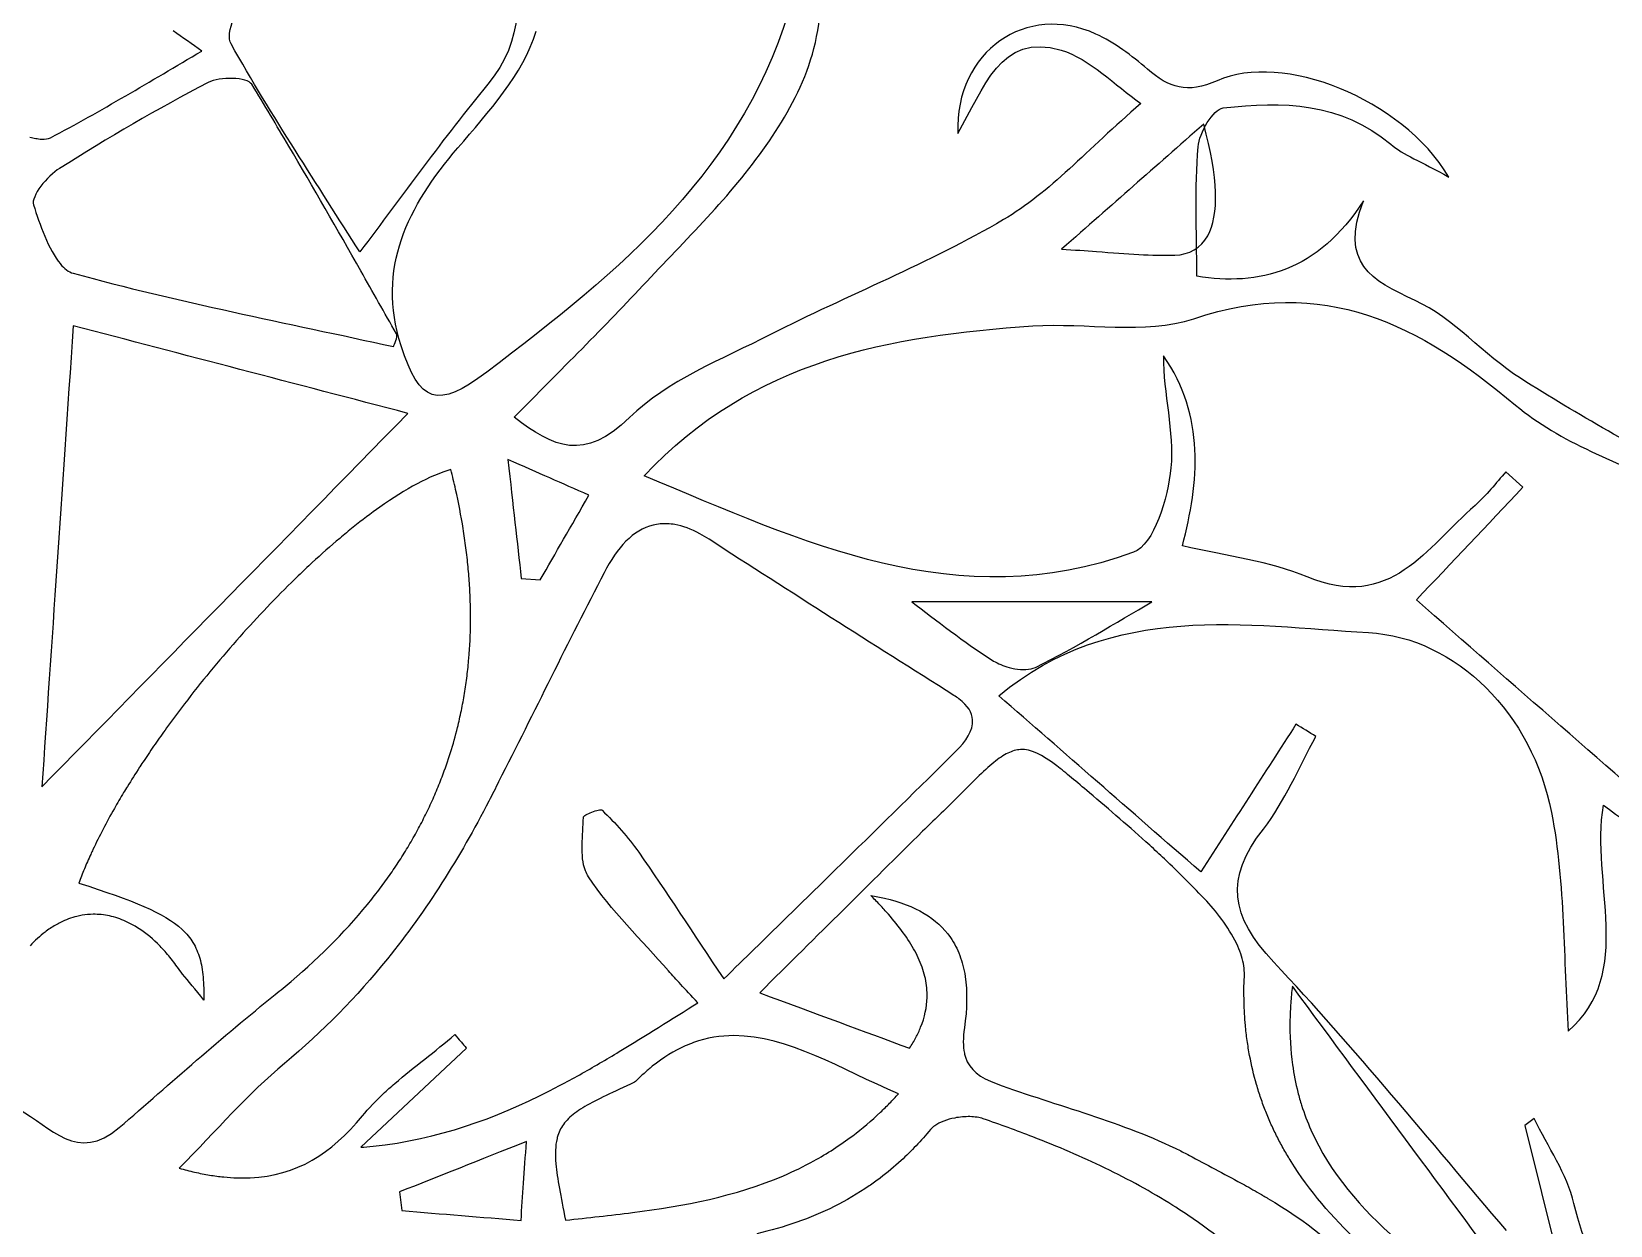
# Model space of a CAD drawing. Extents: x 0 to 430, y 0 to 430.
# Drawn here: x 300.1 to 356, y 263.6 to 305.8 of the extents above; entities that cross this region are included whole.
import ezdxf

# ---------------------------------------------------------------- set-up
doc = ezdxf.new("R2010")
doc.units = 0
doc.layers.add('Calque_1', color=7, linetype='CONTINUOUS')

msp = doc.modelspace()

# ---------------------------------------------------------------- linework, layer by layer
at = {"layer": 'Calque_1', "color": 7}
for points in [[(306.09541, 305.13742), (306.09541, 305.13794)], [(341.73197, 298.59946), (341.73197, 298.59998)], [(301.08586, 297.59895), (301.08586, 297.59844)], [(314.91811, 290.32026), (314.91759, 290.32027)], [(352.90059, 289.691), (352.29745, 290.2374)], [(315.08707, 289.61436), (315.08707, 289.61488)], [(322.59146, 288.40002), (322.59154, 288.40046)], [(315.52988, 286.87396), (315.52988, 286.87448)], [(317.4151, 286.46159), (318.08896, 286.41559)], [(339.75844, 285.63161), (331.2468, 285.63164)], [(315.49158, 283.00856), (315.49158, 283.00908)], [(305.70728, 282.31197), (305.70728, 282.31145)], [(315.40318, 282.39258), (315.40318, 282.3931)], [(315.29105, 281.78486), (315.29105, 281.78538)], [(333.40527, 281.4511), (333.40527, 281.45162)], [(335.10089, 280.40319), (335.09979, 280.40301)], [(304.04898, 280.01754), (304.04898, 280.01702)], [(303.32638, 278.8791), (303.32638, 278.87858)], [(314.37948, 278.86463), (314.37948, 278.86514)], [(316.26789, 278.5804), (316.26789, 278.57988)], [(314.12627, 278.30445), (314.12627, 278.30497)], [(313.84978, 277.75203), (313.84978, 277.75255)], [(302.15957, 276.69215), (302.15957, 276.69163)], [(301.93478, 276.17487), (301.93478, 276.17435)], [(312.87982, 276.1418), (312.87982, 276.14231)], [(301.74047, 275.67309), (301.74047, 275.67258)], [(312.5093, 275.62038), (312.5093, 275.6209)], [(330.11974, 274.89965), (330.11974, 274.90017)], [(305.61, 273.80912), (305.61, 273.80861)], [(305.78415, 273.56521), (305.78415, 273.56469)], [(304.88177, 273.14921), (304.88177, 273.14973)], [(305.92057, 273.30011), (305.92057, 273.29959)], [(306.02341, 273.01072), (306.02341, 273.01021)], [(312.67069, 272.99107), (312.67069, 272.99056)], [(305.22388, 272.70996), (305.22388, 272.71048)], [(306.09581, 272.69291), (306.09581, 272.6924)], [(331.51552, 272.94422), (331.51552, 272.94474)], [(331.64057, 272.61762), (331.64057, 272.61814)], [(333.06117, 272.7551), (333.06117, 272.75459)], [(343.03114, 272.41198), (343.03114, 272.4125)], [(306.14231, 272.34306), (306.14231, 272.34255)], [(324.58718, 272.28008), (324.58718, 272.27957)], [(308.69766, 271.72656), (308.69766, 271.72708)], [(324.94761, 270.27139), (324.9479, 270.27137)], [(315.47462, 269.82324), (311.72653, 266.31648)], [(333.15107, 269.50517), (333.15107, 269.50466)], [(333.30962, 267.40263), (333.30911, 267.40263), (333.30863, 267.40268)], [(343.98657, 267.11829), (343.98657, 267.11881)], [(353.30271, 267.33408), (352.96211, 267.08685), (354.15363, 262.345)], [(317.59698, 266.52159), (317.59642, 266.52159)], [(318.68833, 266.66543), (318.68833, 266.66492)], [(341.18417, 265.97567), (341.18417, 265.97515)], [(313.1047, 264.73772), (313.1833, 264.07471)]]:
    msp.add_lwpolyline(points, dxfattribs=at)
for points in [[(307.18993, 304.17065)], [(341.59037, 302.55167)], [(301.54113, 295.41041)], [(316.93916, 290.67373)], [(344.73113, 272.02114)]]:
    msp.add_lwpolyline(points, close=True, dxfattribs=at)
for points in [[(215, 429.85545), (333.66139, 429.85544), (429.85545, 333.66137), (429.85545, 214.99998)], [(409.36881, 214.99871), (409.36881, 266.53832), (388.89064, 315.96751), (352.43947, 352.41151)], [(317.0907, 308.98041), (317.4186, 307.27394), (317.51985, 305.51734), (316.2331, 303.96698)], [(326.20483, 301.96267), (327.37577, 303.69955), (328.35885, 305.67298), (327.91602, 308.53167)], [(307.13271, 305.39183), (306.90757, 305.78947), (307.38131, 306.74253), (307.75226, 307.29005)], [(327.04371, 307.08275), (325.41782, 301.02025), (320.88755, 297.30944), (316.19262, 293.77087)], [(337.76947, 305.744), (335.32991, 306.85869), (332.7846, 305.1601), (332.876, 302.22541)], [(306.09541, 305.13794), (305.75624, 305.38104), (305.41972, 305.6201), (305.08306, 305.85159)], [(315.17075, 301.71597), (316.25226, 302.97096), (317.48072, 304.32278), (317.93808, 305.84308)], [(332.876, 302.22541), (333.81747, 303.80067), (334.36672, 305.81647), (336.53535, 305.1721)], [(339.59536, 304.49993), (339.04167, 304.98071), (338.4312, 305.44178), (337.76947, 305.744)], [(303.39944, 303.55457), (304.28664, 304.07104), (305.17826, 304.60373), (306.09541, 305.13742)], [(311.69307, 298.02593), (310.21569, 300.36882), (308.58381, 302.82904), (307.13271, 305.39183)], [(336.53535, 305.1721), (337.57283, 304.86363), (338.42598, 303.93435), (339.36586, 303.2843)], [(350.28064, 300.67941), (348.58993, 303.48066), (344.38162, 305.11439), (342.06861, 304.09022)], [(342.06861, 304.09022), (341.0021, 303.61824), (340.36175, 303.83374), (339.59536, 304.49993)], [(306.32016, 304.0244), (304.52494, 303.09023), (302.77263, 302.06526), (301.06004, 300.98583)], [(307.18988, 304.17065), (306.87505, 304.18085), (306.52749, 304.13215), (306.32016, 304.0244)], [(307.86482, 303.96394), (307.78692, 304.09126), (307.50478, 304.16049), (307.18993, 304.17065)], [(309.17896, 301.77544), (308.74639, 302.50832), (308.30877, 303.238), (307.86482, 303.96394)], [(316.2331, 303.96698), (314.64775, 302.0562), (313.209, 300.02373), (311.69307, 298.02593)], [(300.73038, 302.06939), (301.62962, 302.538), (302.51227, 303.0381), (303.39944, 303.55457)], [(339.36586, 303.2843), (337.45602, 301.63658), (336.13845, 300.12673), (334.4983, 299.16927)], [(342.28334, 303.12516), (344.37919, 303.38415), (346.45529, 303.31632), (348.21737, 301.83978)], [(341.38998, 301.74598), (341.43098, 302.247), (341.92039, 303.08036), (342.28334, 303.12516)], [(300.00637, 302.09529), (300.07467, 302.07539), (300.14443, 302.05849), (300.21309, 302.04619)], [(300.21309, 302.04619), (300.28189, 302.03379), (300.34914, 302.02559), (300.41306, 302.02239)], [(300.41306, 302.02239), (300.54088, 302.01639), (300.65391, 302.02939), (300.73038, 302.06939)], [(341.59037, 302.55162), (339.83348, 301.00586), (338.37615, 299.72396), (336.55709, 298.12347)], [(341.73197, 298.59998), (342.13559, 299.33319), (342.11715, 300.65125), (341.59037, 302.55167)], [(311.73023, 297.35142), (310.88978, 298.83206), (310.04417, 300.30972), (309.17896, 301.77544)], [(313.15695, 294.70561), (312.27951, 297.44507), (313.39196, 299.65229), (315.17075, 301.71597)], [(321.86629, 296.98397), (323.36823, 298.59614), (324.98317, 300.1509), (326.20483, 301.96267)], [(341.34738, 297.17011), (341.34738, 298.80309), (341.27018, 300.2826), (341.38998, 301.74598)], [(348.21737, 301.83978), (348.67393, 301.45722), (349.26856, 301.23898), (350.28064, 300.67941)], [(301.06004, 300.98583), (300.62456, 300.71156), (300.03353, 299.99778), (300.1345, 299.68875)], [(347.24941, 299.83794), (345.65688, 297.33422), (343.53098, 296.7993), (341.34738, 297.17011)], [(349.08205, 296.30813), (347.53469, 297.02161), (346.39433, 297.61782), (347.24941, 299.83794)], [(300.1345, 299.68875), (300.35339, 299.01947), (300.66475, 298.09571), (301.08586, 297.59895)], [(334.4983, 299.16927), (331.85625, 297.62655), (328.9798, 296.4903), (326.24422, 295.09962)], [(340.5682, 297.91268), (341.09546, 297.93038), (341.48974, 298.15975), (341.73197, 298.59946)], [(301.08586, 297.59844), (301.22617, 297.43301), (301.37883, 297.31522), (301.54422, 297.26978)], [(336.55709, 298.12347), (337.00746, 298.09757), (337.41408, 298.06937), (337.78854, 298.04187)], [(337.78854, 298.04187), (338.91159, 297.95937), (339.74177, 297.885), (340.5682, 297.91268)], [(301.54422, 297.26978), (305.26807, 296.24727), (309.07146, 295.51428), (312.89133, 294.67304)], [(312.98853, 295.12882), (312.56935, 295.86967), (312.15041, 296.61109), (311.73023, 297.35142)], [(341.23768, 295.66185), (345.85191, 297.21308), (349.24588, 295.4609), (352.63715, 292.59864)], [(317.16399, 292.17183), (318.797, 293.83678), (320.36814, 295.37623), (321.86629, 296.98397)], [(352.81249, 293.55005), (351.50857, 294.38094), (350.45603, 295.67472), (349.08205, 296.30813)], [(301.54113, 295.41041), (301.13272, 289.40506), (300.77333, 284.11911), (300.43059, 279.07807)], [(313.40086, 292.30775), (309.42423, 293.34806), (305.43735, 294.39114), (301.54113, 295.41041)], [(321.76678, 290.09714), (325.62769, 294.21521), (330.49327, 295.06707), (335.53448, 295.40481)], [(335.53448, 295.40481), (337.44046, 295.53257), (339.50455, 295.07937), (341.23768, 295.66185)], [(312.89133, 294.67304), (312.91113, 294.75614), (313.0591, 295.00414), (312.98853, 295.12882)], [(326.24422, 295.09962), (324.51708, 294.22176), (322.59498, 293.4713), (321.25196, 292.16053)], [(316.19262, 293.77087), (314.43933, 292.44941), (313.80635, 292.67804), (313.15695, 294.70561)], [(340.16323, 294.344), (340.15093, 293.00478), (340.55408, 291.66612), (340.42771, 290.37935)], [(340.83914, 287.62104), (341.41765, 289.87806), (341.66056, 292.21768), (340.16323, 294.344)], [(359.0562, 289.89364), (356.97298, 291.10352), (354.84647, 292.25432), (352.81249, 293.55005)], [(352.63715, 292.59864), (354.21576, 291.26623), (356.33039, 290.55245), (358.24594, 289.65191)], [(300.43059, 279.07807), (304.49419, 283.2232), (308.77923, 287.5938), (313.40086, 292.30775)], [(321.25196, 292.16053), (319.6389, 290.58647), (318.56525, 291.10168), (317.16399, 292.17183)], [(314.91759, 290.32027), (314.17715, 290.10044), (313.31789, 289.63335), (312.39836, 288.98443)], [(315.08707, 289.61488), (315.03457, 289.84875), (314.97838, 290.08361), (314.91811, 290.32026)], [(316.93916, 290.67374), (317.12302, 289.04625), (317.26902, 287.75379), (317.4151, 286.46159)], [(319.81132, 289.41179), (318.8236, 289.84581), (318.05957, 290.18147), (316.93916, 290.67373)], [(340.42771, 290.37935), (340.32328, 289.31635), (339.8342, 287.65877), (339.10165, 287.38913)], [(339.10165, 287.38913), (332.88756, 285.1023), (327.39608, 287.75478), (321.76678, 290.09714)], [(352.29745, 290.2374), (351.93558, 289.83867), (351.60922, 289.39811), (351.20499, 289.04777)], [(315.35528, 288.22788), (315.28148, 288.68445), (315.19206, 289.14678), (315.08707, 289.61436)], [(318.08896, 286.41559), (318.63004, 287.35691), (319.17129, 288.29846), (319.81132, 289.41179)], [(349.12557, 285.70178), (350.36821, 287.01501), (351.6344, 288.35287), (352.90059, 289.691)], [(312.39836, 288.98443), (312.09184, 288.76813), (311.77878, 288.53172), (311.46094, 288.2775)], [(351.20499, 289.04777), (349.50329, 287.57401), (348.20345, 285.27567), (345.25699, 286.51974)], [(311.46094, 288.2775), (311.302, 288.15039), (311.14182, 288.01889), (310.98085, 287.88321)], [(315.45448, 287.54678), (315.42538, 287.77241), (315.39218, 287.99951), (315.35528, 288.22788)], [(322.08975, 288.35396), (321.37257, 288.18096), (320.80981, 287.5564), (320.34774, 286.66724)], [(322.59154, 288.40046), (322.41633, 288.40846), (322.24911, 288.39246), (322.08975, 288.35396)], [(322.86017, 288.36902), (322.76837, 288.38552), (322.67903, 288.39592), (322.59146, 288.40002)], [(323.74589, 288.04191), (323.43026, 288.21256), (323.13552, 288.31945), (322.86017, 288.36902)], [(310.98085, 287.88321), (310.65896, 287.61185), (310.33355, 287.32373), (310.00676, 287.02176)], [(315.52988, 286.87448), (315.50878, 287.09736), (315.48358, 287.32116), (315.45448, 287.54678)], [(324.06836, 287.84968), (323.9584, 287.92108), (323.85108, 287.98502), (323.74589, 288.04191)], [(332.74275, 282.32288), (329.84355, 284.15357), (326.94404, 285.98291), (324.06836, 287.84968)], [(345.25699, 286.51974), (343.93225, 287.079), (342.43823, 287.23709), (340.83914, 287.62104)], [(310.00676, 287.02176), (309.84336, 286.87078), (309.67966, 286.71595), (309.51583, 286.55823)], [(309.51583, 286.55823), (309.1883, 286.24286), (308.86048, 285.91503), (308.53451, 285.57637)], [(315.58208, 286.20992), (315.56858, 286.4299), (315.55118, 286.65125), (315.52988, 286.87396)], [(320.34774, 286.66724), (319.07319, 284.21382), (317.86835, 281.72374), (316.61309, 279.25994)], [(315.61108, 285.55311), (315.60508, 285.77055), (315.59568, 285.98975), (315.58208, 286.20992)], [(308.53451, 285.57637), (307.88224, 284.8988), (307.23716, 284.17952), (306.61679, 283.438)], [(315.61608, 284.90509), (315.61908, 285.11982), (315.61621, 285.33567), (315.61108, 285.55311)], [(331.2468, 285.63164), (332.10984, 284.99717), (333.08713, 284.20057), (334.14843, 283.53874)], [(334.33314, 282.30761), (338.37079, 285.6613), (343.13654, 284.79026), (347.42364, 284.54549)], [(335.62793, 283.3134), (337.0965, 284.03155), (338.48958, 284.90388), (339.75844, 285.63161)], [(359.35132, 276.77047), (355.94309, 279.7473), (352.53486, 282.72413), (349.12557, 285.70178)], [(315.55668, 283.63281), (315.59218, 284.05148), (315.61188, 284.47562), (315.61608, 284.90509)], [(347.42364, 284.54549), (350.55805, 284.36636), (353.23405, 281.65591), (353.91154, 278.16985)], [(315.49158, 283.00908), (315.51728, 283.21572), (315.53898, 283.42348), (315.55668, 283.63281)], [(306.61679, 283.438), (306.30664, 283.06729), (306.00303, 282.69135), (305.70728, 282.31197)], [(334.14843, 283.53874), (334.29829, 283.44534), (334.49093, 283.36434), (334.6931, 283.3093)], [(334.6931, 283.3093), (334.7605, 283.291), (334.82846, 283.2754), (334.89672, 283.2633)], [(334.89672, 283.2633), (335.1698, 283.215), (335.4396, 283.2213), (335.62793, 283.3134)], [(315.40318, 282.3931), (315.43658, 282.59689), (315.46598, 282.80209), (315.49158, 283.00856)], [(305.70728, 282.31145), (305.41164, 281.93219), (305.12385, 281.54989), (304.84686, 281.16682)], [(315.29105, 281.78538), (315.33225, 281.98651), (315.36985, 282.18878), (315.40318, 282.39258)], [(332.92052, 282.20041), (332.86632, 282.24141), (332.80723, 282.28221), (332.74275, 282.32288)], [(333.40527, 281.45162), (333.38917, 281.7032), (333.24533, 281.95426), (332.92052, 282.20041)], [(341.48441, 276.06982), (338.94925, 278.28091), (336.64862, 280.28798), (334.33314, 282.30761)], [(315.15566, 281.18542), (315.20466, 281.38389), (315.24986, 281.58373), (315.29105, 281.78486)], [(332.80271, 280.33437), (333.16751, 280.69573), (333.42927, 281.0739), (333.40527, 281.4511)], [(304.84686, 281.16682), (304.7083, 280.97513), (304.57227, 280.7834), (304.43913, 280.59166)], [(314.60839, 279.43307), (314.82601, 280.00517), (315.0085, 280.58951), (315.15566, 281.18542)], [(344.86009, 281.29819), (343.74625, 279.57281), (342.63217, 277.84772), (341.48441, 276.06982)], [(343.70495, 277.58489), (344.46922, 278.56805), (344.95473, 279.7678), (345.56605, 280.86993)], [(345.56605, 280.86993), (345.33084, 281.0127), (345.0956, 281.15545), (344.86009, 281.29819)], [(304.43913, 280.59166), (304.3061, 280.40004), (304.17603, 280.20858), (304.04898, 280.01754)], [(328.84946, 276.44727), (330.20357, 277.7721), (331.50617, 279.04997), (332.80271, 280.33437)], [(334.65074, 280.27641), (334.4958, 280.19971), (334.33303, 280.08854), (334.15362, 279.94258)], [(335.09979, 280.40301), (334.9516, 280.39501), (334.80513, 280.35281), (334.65074, 280.27641)], [(335.10189, 280.40319), (335.10189, 280.40318), (335.10102, 280.40319), (335.10089, 280.40319)], [(336.38555, 279.82597), (335.85352, 280.22834), (335.47305, 280.42225), (335.10189, 280.40319)], [(303.89275, 279.77723), (303.74384, 279.54898), (303.59983, 279.32172), (303.46074, 279.09562)], [(303.90275, 279.79223), (303.89975, 279.78723), (303.89575, 279.78223), (303.89275, 279.77723)], [(304.04898, 280.01702), (303.99898, 279.94182), (303.95178, 279.86726), (303.90275, 279.79223)], [(334.15362, 279.94258), (333.9742, 279.79659), (333.77791, 279.61587), (333.55571, 279.39998)], [(337.53947, 278.87564), (337.0795, 279.26697), (336.7053, 279.58413), (336.38555, 279.82597)], [(314.37948, 278.86514), (314.45988, 279.05321), (314.53587, 279.24237), (314.60839, 279.43307)], [(316.61309, 279.25994), (316.49773, 279.03356), (316.3842, 278.80627), (316.26789, 278.5804)], [(333.55571, 279.39998), (333.33351, 279.18411), (333.08552, 278.9329), (332.80228, 278.64653)], [(303.32638, 278.87858), (303.21306, 278.69064), (303.10342, 278.50395), (302.99772, 278.31841)], [(303.46074, 279.09562), (303.41634, 279.02352), (303.36974, 278.95095), (303.32638, 278.8791)], [(316.26789, 278.57988), (315.23977, 276.58361), (314.05933, 274.70855), (312.67069, 272.99107)], [(314.12627, 278.30497), (314.21437, 278.49028), (314.29915, 278.67671), (314.37948, 278.86463)], [(332.80228, 278.64653), (332.61123, 278.45345), (332.41594, 278.26508), (332.21988, 278.07706)], [(339.67733, 277.0127), (338.97775, 277.64824), (338.25816, 278.26414), (337.53947, 278.87564)], [(302.99772, 278.31841), (302.71445, 277.82126), (302.4627, 277.33508), (302.24117, 276.8632)], [(313.84978, 277.75255), (313.94578, 277.93525), (314.03811, 278.11915), (314.12627, 278.30445)], [(319.68523, 276.11019), (319.48433, 276.63243), (319.60833, 277.37934), (319.61283, 278.00103)], [(319.61283, 278.00103), (319.61283, 278.02433), (319.64983, 278.05653), (319.70583, 278.09043)], [(319.70583, 278.09043), (319.76193, 278.12433), (319.83714, 278.15983), (319.91512, 278.19013)], [(319.91512, 278.19013), (319.99322, 278.22043), (320.07397, 278.24563), (320.13991, 278.25833)], [(320.13991, 278.25833), (320.20561, 278.27103), (320.25717, 278.27153), (320.27685, 278.25233)], [(320.27685, 278.25233), (320.75088, 277.79811), (321.20025, 277.30331), (321.57498, 276.76456)], [(332.21988, 278.07706), (332.02383, 277.88908), (331.82695, 277.7017), (331.63386, 277.51068)], [(353.91154, 278.16985), (354.40835, 275.61504), (354.3317, 272.9486), (354.50405, 270.43039)], [(354.50405, 270.43039), (356.89228, 272.49573), (355.28362, 275.68995), (355.75463, 278.43077)], [(355.75463, 278.43077), (356.91496, 277.58982), (357.91908, 276.86235), (358.92325, 276.13465)], [(313.55006, 277.20788), (313.65388, 277.38798), (313.75382, 277.56934), (313.84978, 277.75203)], [(331.63386, 277.51068), (329.78064, 275.67616), (327.929, 273.83962), (325.86057, 271.78907)], [(344.07203, 272.87204), (342.53284, 274.50253), (342.3389, 275.82806), (343.70495, 277.58489)], [(313.22658, 276.67096), (313.33829, 276.8486), (313.44619, 277.02765), (313.55006, 277.20788)], [(340.19772, 276.53211), (340.02566, 276.69372), (339.85222, 276.85381), (339.67733, 277.0127)], [(302.15957, 276.69163), (302.07987, 276.51684), (302.00471, 276.34482), (301.93478, 276.17487)], [(302.24117, 276.8632), (302.21447, 276.8064), (302.18517, 276.74849), (302.15957, 276.69215)], [(312.87982, 276.14231), (312.99938, 276.31736), (313.11485, 276.49333), (313.22658, 276.67096)], [(321.57498, 276.76456), (322.55341, 275.35806), (323.48924, 273.92205), (324.58718, 272.28008)], [(326.74261, 274.38693), (327.4427, 275.07103), (328.18009, 275.79237), (328.84946, 276.44727)], [(341.69581, 275.03091), (341.2166, 275.54891), (340.71397, 276.04731), (340.19772, 276.53211)], [(301.93478, 276.17435), (301.86498, 276.00455), (301.80005, 275.83745), (301.74047, 275.67309)], [(312.5093, 275.6209), (312.63664, 275.79324), (312.76033, 275.96687), (312.87982, 276.1418)], [(319.7927, 275.9009), (319.7495, 275.9653), (319.7139, 276.03559), (319.68523, 276.11019)], [(322.63234, 272.56054), (321.6668, 273.66075), (320.60262, 274.69543), (319.7927, 275.9009)], [(301.74047, 275.67258), (303.65041, 275.06217), (304.76264, 274.62095), (305.39502, 274.03547)], [(312.11501, 275.10672), (312.25035, 275.27669), (312.38182, 275.44784), (312.5093, 275.62038)], [(330.11974, 274.90017), (330.01642, 275.01071), (329.90961, 275.12197), (329.79933, 275.234)], [(329.79933, 275.234), (329.96837, 275.2061), (330.13038, 275.1741), (330.28614, 275.1379)], [(309.25627, 272.187), (310.35067, 273.11473), (311.30343, 274.08739), (312.11501, 275.10672)], [(330.41893, 274.56996), (330.32313, 274.6794), (330.22314, 274.78904), (330.11974, 274.89965)], [(330.28614, 275.1379), (331.37733, 274.88386), (332.14497, 274.42466), (332.61622, 273.74729)], [(342.79757, 273.43411), (342.53793, 274.01485), (342.10288, 274.59061), (341.69581, 275.03091)], [(300.90889, 274.18282), (300.78533, 274.11112), (300.66344, 274.0296), (300.54303, 273.93788)], [(301.09545, 274.28307), (301.03315, 274.25227), (300.97054, 274.21857), (300.90889, 274.18282)], [(301.66491, 274.49288), (301.47307, 274.44528), (301.2828, 274.37559), (301.09545, 274.28307)], [(301.85716, 274.53318), (301.79286, 274.52228), (301.72884, 274.50868), (301.66491, 274.49288)], [(302.24422, 274.56828), (302.11484, 274.56628), (301.98572, 274.55488), (301.85716, 274.53318)], [(302.82712, 274.50938), (302.6331, 274.55138), (302.43829, 274.57098), (302.24422, 274.56828)], [(303.4059, 274.31663), (303.21418, 274.40323), (303.02117, 274.46739), (302.82712, 274.50938)], [(303.59709, 274.22253), (303.53359, 274.25633), (303.46982, 274.28773), (303.4059, 274.31663)], [(303.78674, 274.11401), (303.72374, 274.15281), (303.66056, 274.18871), (303.59709, 274.22253)], [(304.52675, 273.53007), (304.28627, 273.76405), (304.03868, 273.95897), (303.78674, 274.11401)], [(324.58718, 272.27957), (325.34709, 273.02343), (326.02646, 273.68714), (326.74261, 274.38693)], [(331.35635, 273.26926), (331.12214, 273.70146), (330.80237, 274.13184), (330.41893, 274.56996)], [(300.54303, 273.93788), (300.36245, 273.8003), (300.18592, 273.64004), (300.01436, 273.45729)], [(304.88177, 273.14973), (304.76541, 273.28639), (304.64698, 273.41309), (304.52675, 273.53007)], [(305.39502, 274.03547), (305.47402, 273.96237), (305.54541, 273.88733), (305.61, 273.80912)], [(305.61, 273.80861), (305.6746, 273.73041), (305.73269, 273.64974), (305.78415, 273.56521)], [(305.78415, 273.56469), (305.83565, 273.48019), (305.88095, 273.39219), (305.92057, 273.30011)], [(332.61622, 273.74729), (332.68352, 273.65049), (332.74486, 273.5497), (332.80018, 273.44395)], [(305.22388, 272.71048), (305.1122, 272.86659), (304.99798, 273.01271), (304.88177, 273.14921)], [(305.92057, 273.29959), (305.96017, 273.20749), (305.99447, 273.11159), (306.02341, 273.01072)], [(306.02341, 273.01021), (306.05231, 272.90932), (306.07621, 272.80379), (306.09581, 272.69291)], [(312.67069, 272.99056), (311.59069, 271.65486), (310.38448, 270.41482), (309.02595, 269.28794)], [(331.51552, 272.94474), (331.46802, 273.05323), (331.41488, 273.16121), (331.35635, 273.26926)], [(332.80018, 273.44395), (332.85558, 273.33809), (332.90445, 273.22762), (332.94798, 273.11271)], [(332.94798, 273.11271), (332.99148, 272.99792), (333.02938, 272.87901), (333.06117, 272.7551)], [(342.93036, 273.08633), (342.89416, 273.20178), (342.84946, 273.31796), (342.79757, 273.43411)], [(343.03114, 272.4135), (343.04114, 272.62862), (343.00274, 272.85595), (342.93036, 273.08633)], [(305.41766, 272.45313), (305.34986, 272.53943), (305.28547, 272.62379), (305.22388, 272.70996)], [(306.17111, 271.53277), (305.85925, 271.91859), (305.62126, 272.19408), (305.41766, 272.45313)], [(306.09581, 272.6924), (306.11541, 272.58149), (306.13091, 272.46519), (306.14231, 272.34306)], [(323.67205, 271.43503), (323.18159, 271.96476), (322.89931, 272.25617), (322.63234, 272.56054)], [(331.64057, 272.61814), (331.60477, 272.72725), (331.56297, 272.83587), (331.51552, 272.94422)], [(331.72997, 272.28896), (331.70637, 272.39914), (331.67627, 272.50853), (331.64057, 272.61762)], [(333.06117, 272.75459), (333.09287, 272.63083), (333.11897, 272.50253), (333.13917, 272.3696)], [(343.06474, 270.68599), (343.01674, 271.23572), (343.00404, 271.80998), (343.03114, 272.41198)], [(343.03114, 272.4125), (343.03117, 272.41276), (343.03114, 272.41327), (343.03114, 272.4135)], [(352.31385, 263.37383), (349.58947, 266.56066), (346.94715, 269.82655), (344.07203, 272.87204)], [(306.14231, 272.34255), (306.15371, 272.22039), (306.16161, 272.09216), (306.16611, 271.95756)], [(306.16611, 271.95756), (306.17011, 271.82261), (306.17211, 271.68145), (306.17111, 271.53277)], [(308.69766, 271.72708), (308.88792, 271.87919), (309.07387, 272.03237), (309.25627, 272.187)], [(331.79097, 271.62802), (331.79697, 271.85139), (331.77617, 272.07167), (331.72997, 272.28896)], [(333.13917, 272.3696), (333.22037, 271.83711), (333.21007, 271.2309), (333.11337, 270.548)], [(344.73119, 272.02114), (344.70689, 271.81784), (344.68779, 271.61855), (344.67379, 271.42273)], [(353.27582, 260.47869), (350.42753, 264.326), (347.5794, 268.17357), (344.73113, 272.02114)], [(303.17138, 267.0147), (305.00349, 268.59733), (306.80779, 270.2153), (308.69766, 271.72656)], [(320.88773, 269.70593), (321.817, 270.26722), (322.73772, 270.85532), (323.67205, 271.43503)], [(325.86057, 271.78907), (327.86717, 271.04659), (329.53291, 270.43066), (331.17187, 269.82433)], [(331.56255, 270.56641), (331.70815, 270.92827), (331.78104, 271.27759), (331.79097, 271.61802)], [(331.79097, 271.61802), (331.79107, 271.62102), (331.79097, 271.62502), (331.79097, 271.62802)], [(344.67379, 271.42273), (344.65979, 271.2269), (344.65099, 271.03463), (344.64689, 270.84602)], [(344.64689, 270.84602), (344.63449, 270.28016), (344.66589, 269.74611), (344.73629, 269.24043)], [(312.92906, 268.57474), (313.61806, 269.16967), (314.37027, 269.71306), (315.0602, 270.30745)], [(315.0602, 270.30745), (315.1294, 270.22675), (315.19884, 270.14634), (315.26795, 270.0656)], [(324.9479, 270.27137), (324.4712, 270.27085), (323.99386, 270.19607), (323.51285, 270.02281)], [(330.77566, 268.20795), (328.74594, 269.08146), (326.85422, 270.27292), (324.94761, 270.27139)], [(331.17187, 269.82433), (331.25397, 269.95133), (331.32757, 270.07689), (331.39253, 270.20054)], [(331.39253, 270.20054), (331.45753, 270.32417), (331.514, 270.4458), (331.56255, 270.56641)], [(333.11337, 270.548), (333.06237, 270.18701), (333.06217, 269.89179), (333.11337, 269.64625)], [(343.06774, 270.65089), (343.06774, 270.66239), (343.06474, 270.67449), (343.06474, 270.68599)], [(343.13084, 270.09898), (343.10574, 270.28011), (343.08464, 270.4641), (343.06774, 270.65089)], [(315.26795, 270.0656), (315.30125, 270.0267), (315.33445, 269.9877), (315.36765, 269.94881)], [(315.36765, 269.94881), (315.40345, 269.90701), (315.43885, 269.86501), (315.47462, 269.82324)], [(319.48473, 268.88841), (319.95611, 269.15136), (320.4231, 269.42529), (320.88773, 269.70593)], [(323.22345, 269.90705), (322.83761, 269.73628), (322.44912, 269.49916), (322.05711, 269.18462)], [(323.51285, 270.02281), (323.41675, 269.98821), (323.31981, 269.94971), (323.22345, 269.90705)], [(333.11337, 269.64625), (333.12397, 269.59715), (333.13637, 269.55045), (333.15107, 269.50517)], [(343.21764, 269.56413), (343.18474, 269.73979), (343.15584, 269.91786), (343.13084, 270.09898)], [(309.02595, 269.28794), (307.73293, 268.21562), (306.62647, 266.9184), (305.29078, 265.57861)], [(322.05711, 269.18462), (321.95921, 269.10602), (321.86047, 269.02249), (321.76205, 268.93399)], [(333.15107, 269.50466), (333.29784, 269.05193), (333.65624, 268.78468), (334.24094, 268.5719)], [(343.46103, 268.54146), (343.36513, 268.87202), (343.28352, 269.21283), (343.21764, 269.56413)], [(344.73629, 269.24043), (344.78309, 268.90331), (344.84704, 268.5788), (344.92697, 268.26581)], [(312.52393, 268.21042), (312.65569, 268.33438), (312.79124, 268.45573), (312.92906, 268.57474)], [(312.59109, 266.40588), (314.86288, 266.70735), (316.86712, 267.49958), (318.77416, 268.50291)], [(318.77416, 268.50291), (319.01255, 268.62832), (319.24903, 268.75694), (319.48473, 268.88841)], [(321.28765, 268.55627), (320.55351, 268.2203), (319.99961, 267.96187), (319.59268, 267.71085)], [(321.46595, 268.65287), (321.41975, 268.60697), (321.34946, 268.58447), (321.28765, 268.55627)], [(321.76205, 268.93399), (321.66365, 268.84549), (321.56486, 268.75169), (321.46595, 268.65287)], [(334.24094, 268.5719), (336.42066, 267.77888), (338.72161, 267.21078), (340.77697, 266.18651)], [(343.61555, 268.05311), (343.56045, 268.21351), (343.50897, 268.37617), (343.46103, 268.54146)], [(311.78392, 267.42545), (312.01109, 267.70301), (312.26051, 267.96256), (312.52393, 268.21042)], [(330.462, 267.87619), (330.56757, 267.98374), (330.67189, 268.09414), (330.77566, 268.20795)], [(343.79073, 267.57872), (343.72883, 267.73441), (343.67058, 267.89272), (343.61555, 268.05311)], [(344.92697, 268.26581), (344.96697, 268.10932), (345.01107, 267.95571), (345.05876, 267.80486)], [(299.62224, 267.66634), (300.73301, 267.04733), (301.69861, 265.74267), (303.17138, 267.0147)], [(307.81207, 265.23696), (309.45474, 265.31196), (310.68587, 266.08396), (311.78392, 267.42545)], [(319.59268, 267.71085), (319.38932, 267.58542), (319.22208, 267.46169), (319.0878, 267.33102)], [(329.15509, 266.72691), (329.49132, 266.98045), (329.82078, 267.25805), (330.14265, 267.56251)], [(330.14265, 267.56251), (330.24991, 267.664), (330.35643, 267.76864), (330.462, 267.87619)], [(333.30863, 267.40268), (333.13395, 267.40568), (332.94779, 267.38888), (332.76808, 267.35408)], [(333.56026, 267.38143), (333.48116, 267.39353), (333.39674, 267.40083), (333.30962, 267.40263)], [(333.78039, 267.32873), (333.71359, 267.35193), (333.63966, 267.36933), (333.56026, 267.38143)], [(343.98657, 267.11881), (343.91817, 267.26999), (343.85259, 267.42303), (343.79073, 267.57872)], [(345.05876, 267.80486), (345.15416, 267.50316), (345.26474, 267.21275), (345.38896, 266.93204)], [(318.91053, 267.12845), (318.80763, 266.98845), (318.73474, 266.83718), (318.68833, 266.66543)], [(319.0878, 267.33102), (319.0206, 267.26562), (318.96199, 267.19846), (318.91053, 267.12845)], [(331.91133, 266.94588), (331.58107, 266.54817), (331.23405, 266.18397), (330.87107, 265.85137)], [(331.98003, 267.01668), (331.95463, 266.99388), (331.93173, 266.97048), (331.91133, 266.94588)], [(332.06323, 267.08278), (332.03333, 267.06178), (332.00543, 267.03948), (331.98003, 267.01668)], [(332.76808, 267.35408), (332.49805, 267.30178), (332.24283, 267.20887), (332.06323, 267.08278)], [(334.66561, 267.01402), (334.37192, 267.12132), (334.07688, 267.22599), (333.78039, 267.32873)], [(335.54154, 266.68432), (335.25126, 266.79702), (334.95929, 266.9067), (334.66561, 267.01402)], [(344.20104, 266.6718), (344.12634, 266.81853), (344.05497, 266.96725), (343.98657, 267.11829)], [(345.38896, 266.93204), (346.75554, 263.84431), (349.77819, 261.96364), (352.54822, 259.8994)], [(354.70783, 264.3239), (354.46383, 265.37898), (353.78377, 266.33342), (353.30271, 267.33408)], [(311.72653, 266.31648), (312.01906, 266.33828), (312.30727, 266.36818), (312.59109, 266.40588)], [(317.59642, 266.52159), (315.88806, 265.84316), (314.4963, 265.29011), (313.1047, 264.73772)], [(317.40526, 263.72693), (317.46456, 264.59305), (317.52419, 265.4594), (317.59698, 266.52159)], [(318.68033, 266.62252), (318.62003, 266.37365), (318.60953, 266.08458), (318.64153, 265.72542)], [(318.68833, 266.66492), (318.68433, 266.65162), (318.68333, 266.63602), (318.68033, 266.62252)], [(327.77587, 265.83445), (328.01119, 265.9639), (328.24403, 266.10254), (328.474, 266.25097)], [(328.474, 266.25097), (328.70398, 266.39939), (328.93099, 266.55788), (329.15509, 266.72691)], [(338.0959, 265.58051), (337.26659, 265.9818), (336.41236, 266.34627), (335.54154, 266.68432)], [(344.43462, 266.23721), (344.35382, 266.37995), (344.27579, 266.52494), (344.20104, 266.6718)], [(318.64153, 265.72542), (318.68663, 265.2205), (318.81118, 264.58169), (318.98104, 263.73794)], [(326.69997, 265.31046), (327.06377, 265.46649), (327.42286, 265.64029), (327.77587, 265.83445)], [(330.87107, 265.85137), (330.6291, 265.62963), (330.38013, 265.42183), (330.12383, 265.22763)], [(340.77697, 266.18651), (340.91397, 266.11821), (341.04947, 266.0482), (341.18417, 265.97567)], [(341.18417, 265.97515), (341.79699, 265.64523), (342.41974, 265.32167), (343.03162, 264.984)], [(344.68576, 265.81501), (344.59926, 265.95383), (344.51539, 266.09445), (344.43462, 266.23721)], [(350.03066, 260.53523), (347.91542, 262.08141), (345.98388, 263.73273), (344.68576, 265.81501)], [(305.29078, 265.57861), (305.47929, 265.52541), (305.66334, 265.47832), (305.8432, 265.43753)], [(305.8432, 265.43753), (306.02322, 265.39673), (306.19853, 265.36233), (306.3703, 265.33366)], [(306.3703, 265.33366), (306.54188, 265.30506), (306.70934, 265.28256), (306.87312, 265.26596)], [(306.87312, 265.26596), (307.03687, 265.24936), (307.19683, 265.23876), (307.35318, 265.23396)], [(307.35318, 265.23396), (307.50952, 265.22896), (307.66274, 265.22996), (307.81207, 265.23696)], [(321.3561, 264.00408), (323.19485, 264.23986), (325.00214, 264.58231), (326.69997, 265.31046)], [(330.12383, 265.22763), (329.99577, 265.13063), (329.86528, 265.03686), (329.73367, 264.94651)], [(340.50144, 264.25398), (339.72971, 264.74069), (338.92524, 265.17923), (338.0959, 265.58051)], [(329.73367, 264.94651), (329.33865, 264.67535), (328.92781, 264.43359), (328.50119, 264.21994)], [(343.03162, 264.984), (343.23559, 264.87144), (343.43807, 264.75728), (343.63881, 264.64087)], [(343.63881, 264.64087), (343.68061, 264.61657), (343.72121, 264.59087), (343.76282, 264.56647)], [(313.1833, 264.07471), (314.59062, 263.95875), (315.99789, 263.84262), (317.40526, 263.72693)], [(328.50119, 264.21994), (327.6477, 263.79254), (326.73155, 263.47654), (325.75511, 263.2567)], [(341.99901, 263.21322), (341.51607, 263.58388), (341.01595, 263.92951), (340.50144, 264.25398)], [(343.76282, 264.56647), (343.79602, 264.54697), (343.82852, 264.52667), (343.86152, 264.50707)], [(343.86152, 264.50707), (345.18105, 263.72365), (346.40202, 262.82915), (347.29541, 261.6013)], [(359.72441, 260.38743), (356.70845, 260.34393), (355.36675, 261.47205), (354.70783, 264.3239)], [(318.98104, 263.73794), (319.77463, 263.82164), (320.56804, 263.90303), (321.3561, 264.00408)]]:
    msp.add_open_spline(points, degree=3, dxfattribs=at)

doc.saveas('drawing.dxf')
